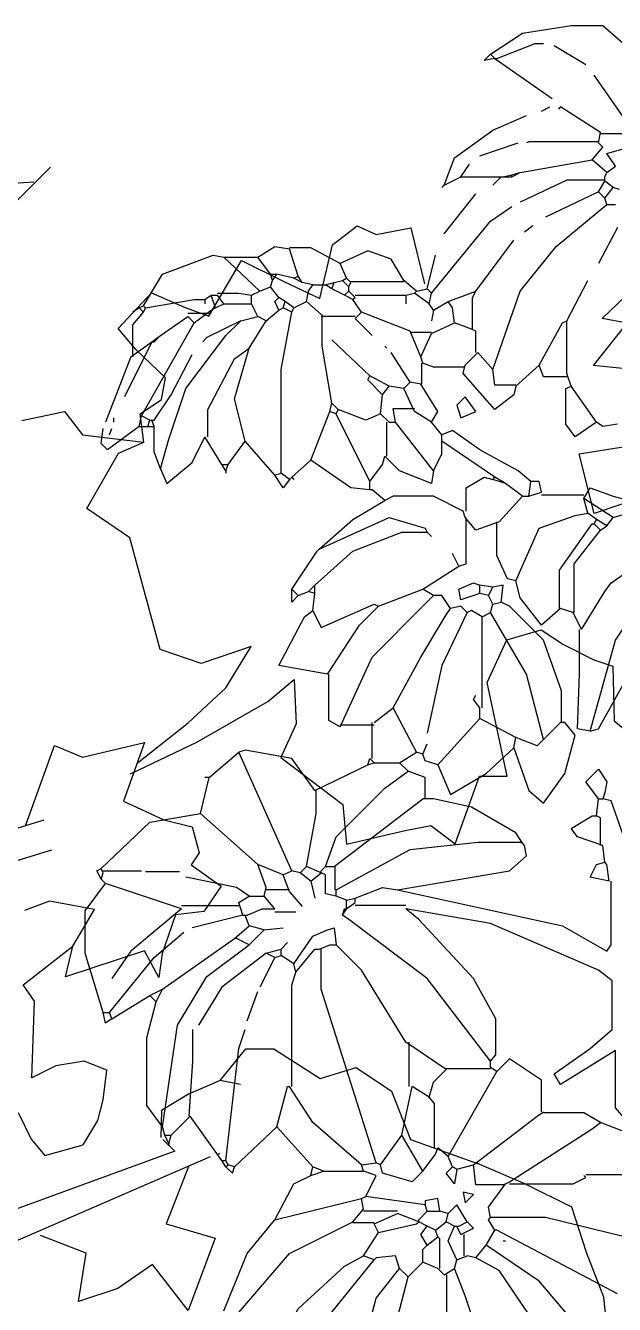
# Model space of a CAD drawing. Header units: metres. Extents: x 10 to 239, y 2 to 253.
# Drawn here: x 22.41 to 24.357, y 180.342 to 184.573 of the extents above; entities that cross this region are included whole.
import ezdxf

# ---------------------------------------------------------------- set-up
doc = ezdxf.new("R2010")
doc.units = ezdxf.units.M
doc.header["$MEASUREMENT"] = 0
doc.layers.add('bloques ARBOLES', color=7, linetype='Continuous', true_color=0xb8d897)

# ---------------------------------------------------------------- blocks, each defined once
blk = doc.blocks.new('A$C1A515F75')
at = {"linetype": 'Continuous'}
for points in [[(682, 2016.7), (654.5, 2035), (612.3, 2041.4), (584.8, 2041.4), (564.7, 2024)], [(599.5, 2007.5), (627, 2024)], [(676.5, 2013), (643.5, 2025.9), (636.2, 2025.9)], [(678.3, 2013), (628.8, 1978.2)], [(678.3, 2013), (676.5, 2013)], [(678.3, 2013), (682, 2016.7)], [(678.3, 2013), (687.5, 2011.2), (682, 2016.7)], [(559.2, 1950.7), (592.2, 1998.4)], [(586.7, 1948.9), (621.5, 1970.9), (623.3, 1969)], [(638, 1967.2), (630.7, 1970.9)], [(722.3, 1903), (713.2, 1926.9), (680.1, 1950.7), (650.8, 1963.5)], [(586.7, 1947.9), (562.8, 1947.9), (559.2, 1950.7)], [(594, 1925), (584.8, 1936), (588.5, 1939.7)], [(588.5, 1939.7), (586.7, 1948.9)], [(588.5, 1940.6), (649, 1940.6), (650.8, 1939.7)], [(691.2, 1928.7), (658.2, 1939.7)], [(573.8, 1919.5), (581.2, 1930.5), (568.3, 1934.2), (553.7, 1926.9)], [(581.2, 1914), (573.8, 1919.5)], [(581.2, 1914), (594, 1925)], [(656.3, 1914), (594, 1925)], [(707.7, 1910.4), (700.3, 1921.4)], [(575.7, 1901.2), (583, 1906.7)], [(583, 1910.4), (581.2, 1914)], [(583, 1908.5), (583, 1910.4)], [(583, 1906.7), (583, 1908.5)], [(583, 1907.6), (616, 1907.6), (656.3, 1888.4)], [(588.5, 1897.5), (583, 1906.7)], [(663.7, 1910.4), (656.3, 1914)], [(663.7, 1912.2), (656.3, 1914)], [(671, 1910.4), (663.7, 1912.2)], [(663.7, 1910.4), (663.7, 1912.2)], [(671, 1910.4), (663.7, 1910.4)], [(672.8, 1910.4), (671, 1910.4)], [(707.7, 1910.4), (672.8, 1910.4)], [(672.8, 1910.4), (680.1, 1903)], [(722.3, 1903), (707.7, 1910.4)], [(570.2, 1899.4), (575.7, 1901.2)], [(583, 1892), (575.7, 1901.2)], [(583, 1892), (588.5, 1897.5)], [(588.5, 1897.5), (634.3, 1875.5)], [(722.3, 1860.9), (694.8, 1895.7)], [(722.3, 1903), (724.2, 1901.2)], [(581.2, 1886.5), (573.8, 1886.5)], [(581.2, 1886.5), (583, 1892)], [(680.1, 1743.5), (656.3, 1811.4), (625.2, 1849.9), (581.2, 1886.5)], [(733.3, 1809.5), (682, 1871.9), (663.7, 1884.7)], [(572, 1866.4), (588.5, 1835.2)], [(652.7, 1862.7), (645.3, 1868.2)], [(694.8, 1811.4), (661.8, 1855.4)], [(737, 1813.2), (729.7, 1842.5)], [(757.1, 1820.5), (768.2, 1838.9), (788.3, 1846.2), (812.2, 1835.2)], [(812.2, 1835.2), (837.8, 1848.9), (856.2, 1848.9)], [(848.8, 1824.2), (856.2, 1848)], [(883.7, 1840.7), (869, 1849.9), (856.2, 1848)], [(872.7, 1826), (883.7, 1840.7)], [(881.8, 1811.4), (913, 1840.7)], [(913, 1840.7), (883.7, 1840.7)], [(982.7, 1798.5), (966.2, 1826), (922.2, 1842.5), (913, 1840.7)], [(806.7, 1822.4), (812.2, 1835.2)], [(616, 1785.7), (597.7, 1820.5)], [(746.2, 1811.4), (757.1, 1820.5)], [(803, 1819.6), (757.1, 1819.6)], [(803, 1818.7), (806.7, 1822.4)], [(804.8, 1815), (803, 1818.7)], [(804.8, 1815), (810.3, 1820.5)], [(810.3, 1820.5), (806.7, 1822.4)], [(817.6, 1818.7), (810.3, 1820.5)], [(819.5, 1813.2), (817.6, 1818.7)], [(825, 1816.9), (817.6, 1818.7)], [(836, 1816.9), (845.2, 1818.7)], [(845.2, 1818.7), (848.8, 1824.2)], [(845.2, 1818.7), (852.5, 1822.4)], [(852.5, 1822.4), (848.8, 1824.2)], [(852.5, 1822.4), (867.2, 1826)], [(870.8, 1820.5), (867.2, 1826)], [(872.7, 1826), (867.2, 1826)], [(870.8, 1820.5), (872.7, 1826)], [(872.7, 1815), (870.8, 1820.5)], [(697.6, 1778.4), (697.6, 1805.9), (694.8, 1811.4)], [(718.7, 1802.2), (694.8, 1811.4)], [(733.3, 1809.5), (737, 1813.2)], [(735.2, 1800.4), (733.3, 1809.5)], [(735.2, 1800.4), (748, 1809.5)], [(746.2, 1811.4), (737, 1813.2)], [(748, 1809.5), (746.2, 1811.4)], [(755.3, 1807.7), (748, 1809.5)], [(799.3, 1807.7), (760.8, 1807.7), (755.3, 1807.7)], [(755.3, 1807.7), (755.3, 1800.4)], [(799.3, 1805.9), (804.8, 1811.4)], [(801.2, 1804), (808.5, 1807.7)], [(804.8, 1811.4), (804.8, 1815)], [(808.5, 1807.7), (804.8, 1811.4)], [(808.5, 1807.7), (819.5, 1813.2)], [(819.5, 1813.2), (825, 1816.9)], [(836, 1816.9), (825, 1816.9)], [(841.5, 1802.2), (839.7, 1811.4), (836, 1816.9)], [(865.3, 1805.9), (872.7, 1815)], [(881.8, 1811.4), (872.7, 1815)], [(889.2, 1807.7), (881.8, 1811.4)], [(918.5, 1809.5), (900.2, 1809.5), (889.2, 1807.7)], [(889.2, 1800.4), (889.2, 1807.7)], [(913, 1800.4), (918.5, 1807.7)], [(924, 1807.7), (918.5, 1807.7)], [(920.3, 1796.7), (924, 1807.7)], [(929.5, 1804), (924, 1807.7)], [(713.2, 1783.9), (715, 1796.7), (718.7, 1802.2)], [(731.5, 1794.9), (718.7, 1802.2)], [(731.5, 1794.9), (735.2, 1800.4)], [(793.8, 1793), (801.2, 1804)], [(801.2, 1804), (799.3, 1805.9)], [(828.7, 1791.2), (841.5, 1802.2)], [(852.5, 1796.7), (841.5, 1802.2)], [(852.5, 1796.7), (859.8, 1802.2)], [(854.3, 1793), (852.5, 1796.7)], [(854.3, 1793), (861.7, 1796.7)], [(859.8, 1802.2), (865.3, 1805.9)], [(861.7, 1796.7), (859.8, 1802.2)], [(865.3, 1794.9), (861.7, 1796.7)], [(865.3, 1794.9), (869, 1802.2), (865.3, 1805.9)], [(883.7, 1789.4), (889.2, 1800.4)], [(913, 1800.4), (889.2, 1800.4)], [(920.3, 1796.7), (913, 1800.4)], [(924, 1794.9), (920.3, 1796.7)], [(980.8, 1796.7), (938.7, 1804), (929.5, 1804)], [(929.5, 1804), (929.5, 1800.4)], [(980.8, 1796.7), (982.7, 1798.5)], [(982.7, 1793), (980.8, 1796.7)], [(986.3, 1796.7), (982.7, 1798.5)], [(982.7, 1793), (986.3, 1796.7)], [(986.3, 1796.7), (991.8, 1793)], [(616, 1739.9), (616, 1785.7)], [(639.8, 1747.2), (619.6, 1783.9), (616, 1785.7)], [(731.5, 1794.9), (733.3, 1785.7)], [(751.7, 1776.5), (793.8, 1793)], [(799.3, 1787.5), (784.7, 1772.9)], [(799.3, 1787.5), (793.8, 1793)], [(799.3, 1789.4), (828.7, 1789.4)], [(819.5, 1714.2), (827.8, 1763.7), (827.8, 1791.2)], [(863.5, 1653.7), (863.5, 1743.5), (854.3, 1793)], [(876.3, 1785.7), (865.3, 1794.9)], [(876.3, 1785.7), (883.7, 1789.4)], [(891, 1761.9), (876.3, 1785.7)], [(898.3, 1785.7), (883.7, 1789.4)], [(968, 1657.4), (960.7, 1683), (946, 1727), (911.2, 1772.9), (898.3, 1785.7)], [(898.3, 1785.7), (927.7, 1771), (931.3, 1767.4)], [(938.7, 1783.9), (924, 1794.9)], [(944.2, 1792.1), (924, 1792.1)], [(938.7, 1783.9), (944.2, 1789.4)], [(968, 1772.9), (944.2, 1789.4)], [(991.8, 1754.5), (991.8, 1782), (982.7, 1793)], [(694.8, 1758.2), (694.8, 1776.5), (698.5, 1778.4)], [(698.5, 1778.4), (713.2, 1783.9)], [(733.3, 1774.7), (713.2, 1783.9)], [(733.3, 1775.6), (751.7, 1775.6)], [(742.5, 1754.5), (733.3, 1774.7)], [(742.5, 1754.5), (751.7, 1776.5)], [(984.5, 1703.2), (938.7, 1783.9)], [(771.8, 1761.9), (773.7, 1763.7)], [(786.5, 1738), (819.5, 1769.2)], [(975.3, 1767.4), (968, 1772.9)], [(973.5, 1767.4), (968, 1772.9)], [(975.3, 1767.4), (973.5, 1767.4)], [(993.7, 1754.5), (975.3, 1767.4)], [(975.3, 1767.4), (999.2, 1719.7)], [(680.1, 1743.5), (693, 1758.2)], [(704, 1747.2), (693, 1758.2)], [(740.7, 1749), (742.5, 1754.5)], [(751.7, 1732.5), (768.2, 1758.2)], [(894.6, 1681.2), (903.8, 1717.9), (891, 1761.9)], [(926.8, 1684.9), (926.8, 1708.7), (903.8, 1752.7), (891, 1761.9)], [(973.5, 1699.5), (958.8, 1721.5), (940.5, 1756.4)], [(993.7, 1754.5), (1015.7, 1697.7)], [(616, 1737.1), (636.2, 1737.1), (639.8, 1747.2)], [(660, 1728.9), (639.8, 1747.2)], [(660, 1728.9), (661.8, 1721.5), (678.3, 1708.7), (705.8, 1739.9), (704, 1747.2)], [(660, 1729.8), (678.3, 1729.8), (680.1, 1743.5)], [(704, 1745.4), (731.5, 1745.4), (740.7, 1749)], [(741.6, 1730.7), (741.6, 1749)], [(612.3, 1728.9), (616, 1739.9)], [(733.3, 1697.7), (727.8, 1706.9), (742.5, 1730.7)], [(742.5, 1730.7), (751.7, 1732.5)], [(757.1, 1727), (751.7, 1732.5)], [(770, 1728.9), (786.5, 1738)], [(775.5, 1721.5), (788.3, 1734.4), (786.5, 1738)], [(590.3, 1697.7), (612.3, 1728.9)], [(590.3, 1697.7), (608.7, 1684.9), (616.9, 1695.9), (616.9, 1727), (612.3, 1728.9)], [(707.7, 1701.4), (694.8, 1706.9), (704, 1719.7), (711.3, 1712.4), (707.7, 1701.4)], [(748, 1706.9), (757.1, 1727)], [(757.1, 1727), (770, 1728.9)], [(775.5, 1721.5), (770, 1728.9)], [(777.3, 1705), (775.5, 1721.5)], [(733.3, 1697.7), (748, 1706.9)], [(764.5, 1697.7), (766.3, 1709.6), (748, 1709.6)], [(777.3, 1705), (790.2, 1699.5), (814, 1708.7)], [(814, 1708.7), (819.5, 1714.2)], [(815.8, 1705), (814, 1708.7)], [(815.8, 1705), (821.3, 1706.9)], [(821.3, 1706.9), (819.5, 1714.2)], [(837.8, 1664.7), (821.3, 1706.9)], [(572, 1695.9), (584.8, 1694), (590.3, 1697.7)], [(724.2, 1686.7), (733.3, 1697.7)], [(731.5, 1655.5), (764.5, 1697.7)], [(770, 1697.7), (764.5, 1697.7)], [(770, 1697.7), (777.3, 1705)], [(771.8, 1668.4), (771.8, 1697.7)], [(786.5, 1646.4), (815.8, 1705)], [(973.5, 1694), (975.3, 1699.5)], [(975.3, 1699.5), (973.5, 1699.5)], [(977.2, 1699.5), (975.3, 1699.5)], [(977.2, 1699.5), (984.5, 1703.2)], [(979, 1694), (977.2, 1699.5)], [(986.3, 1694), (984.5, 1703.2)], [(1008.3, 1697.7), (1008.3, 1701.4)], [(647.2, 1646.4), (658.2, 1655.5), (691.2, 1673.9), (715, 1690.4), (724.2, 1686.7)], [(724.2, 1681.2), (724.2, 1686.7)], [(914.8, 1661), (929.5, 1684.9)], [(968, 1657.4), (962.5, 1644.5), (940.5, 1662.9), (929.5, 1684.9)], [(968, 1657.4), (973.5, 1672), (973.5, 1694)], [(979, 1694), (973.5, 1694)], [(986.3, 1694), (979, 1694)], [(986.3, 1694), (1013.8, 1673.9), (1019.3, 1679.4), (1017.5, 1692.2)], [(1012, 1686.7), (1010.2, 1692.2)], [(678.3, 1650), (724.2, 1681.2)], [(731.5, 1655.5), (724.2, 1670.2), (724.2, 1681.2)], [(869, 1651.9), (894.6, 1681.2)], [(909.3, 1661), (894.6, 1681.2)], [(731.5, 1655.5), (733.3, 1644.5), (760.8, 1655.5), (773.7, 1668.4)], [(786.5, 1646.4), (775.5, 1661), (773.7, 1668.4)], [(786.5, 1639), (803, 1640.9), (837.8, 1664.7)], [(854.3, 1650), (837.8, 1664.7)], [(856.2, 1648.2), (863.5, 1653.7)], [(856.2, 1648.2), (861.7, 1640.9), (869, 1651.9)], [(869, 1651.9), (863.5, 1653.7)], [(911.2, 1655.5), (909.3, 1661)], [(914.8, 1661), (909.3, 1661)], [(911.2, 1655.5), (914.8, 1661)], [(911.2, 1655.5), (911.2, 1653.7)], [(601.3, 1631.7), (595.8, 1640.9), (575.7, 1633.5), (568.3, 1631.7)], [(638, 1637.2), (639.8, 1646.4), (647.2, 1646.4)], [(649, 1633.5), (647.2, 1646.4)], [(654.5, 1633.5), (669.2, 1644.5)], [(669.2, 1644.5), (678.3, 1650)], [(669.2, 1644.5), (680.1, 1648.2)], [(680.1, 1648.2), (678.3, 1650)], [(703.1, 1620.7), (703.1, 1640.9), (687.5, 1650), (680.1, 1648.2)], [(786.5, 1639), (786.5, 1646.4)], [(854.3, 1650), (852.5, 1648.2)], [(856.2, 1648.2), (854.3, 1650)], [(575.7, 1615.2), (601.3, 1631.7)], [(597.7, 1618.9), (601.3, 1631.7)], [(601.3, 1634.4), (638, 1634.4)], [(649, 1633.5), (638, 1637.2)], [(654.5, 1633.5), (649, 1633.5)], [(674.7, 1611.5), (654.5, 1633.5)], [(705.8, 1620.7), (731.5, 1633.5), (766.3, 1633.5), (773.7, 1629.9)], [(773.7, 1629.9), (784.7, 1639), (786.5, 1639)], [(830.5, 1587.7), (801.2, 1613.4), (773.7, 1629.9)], [(575.7, 1615.2), (562.8, 1618.9)], [(590.3, 1613.4), (597.7, 1618.9)], [(660, 1560.2), (639.8, 1606), (608.7, 1617), (597.7, 1618.9)], [(704, 1615.2), (705.8, 1620.7)], [(581.2, 1607.9), (575.7, 1615.2)], [(581.2, 1607.9), (590.3, 1613.4)], [(586.7, 1604.2), (581.2, 1607.9)], [(586.7, 1604.2), (592.2, 1609.7)], [(592.2, 1609.7), (590.3, 1613.4)], [(622.4, 1536.4), (622.4, 1569.4), (594, 1609.7), (592.2, 1609.7)], [(660, 1560.2), (667.3, 1562), (676.5, 1582.2), (676.5, 1611.5)], [(674.7, 1611.5), (694.8, 1604.2), (704, 1615.2)], [(709.5, 1573), (703.1, 1574.9), (703.1, 1615.2)], [(830.5, 1587.7), (770, 1615.2), (738.8, 1606), (737, 1602.4)], [(609.6, 1532.7), (609.6, 1574.9), (586.7, 1604.2)], [(737, 1602.4), (733.3, 1598.7)], [(834.2, 1556.5), (801.2, 1585.9), (759, 1602.4), (738.8, 1602.4), (737, 1602.4)], [(854.3, 1552.9), (832.3, 1585.9), (830.5, 1587.7)], [(709.5, 1573), (715, 1584)], [(595.8, 1430), (573.8, 1508.9), (548.2, 1547.4), (511.5, 1565.7), (506, 1565.7)], [(595.8, 1430), (588.5, 1431.9), (551.8, 1497.9), (540.8, 1529), (524.3, 1547.4), (506, 1562), (506, 1565.7)], [(577.5, 1558.4), (564.7, 1567.5)], [(577.5, 1558.4), (564.7, 1567.5)], [(740.7, 1552.9), (709.5, 1573)], [(583, 1551), (577.5, 1558.4)], [(583, 1551), (577.5, 1558.4)], [(621.5, 1536.4), (638, 1521.7), (656.3, 1545.5), (660, 1560.2)], [(672.8, 1541.9), (671, 1556.5), (680.1, 1554.7)], [(680.1, 1554.7), (691.2, 1556.5)], [(683.8, 1547.4), (680.1, 1554.7)], [(691.2, 1549.2), (707.7, 1543.7), (709.5, 1552.9), (696.7, 1558.4), (691.2, 1556.5)], [(691.2, 1549.2), (691.2, 1556.5)], [(731.5, 1547.4), (740.7, 1552.9)], [(779.2, 1538.2), (740.7, 1552.9)], [(834.2, 1549.2), (834.2, 1556.5)], [(839.7, 1551), (834.2, 1556.5)], [(848.8, 1547.4), (854.3, 1552.9)], [(848.8, 1547.4), (854.3, 1541.9), (854.3, 1552.9)], [(603.2, 1518), (583, 1551)], [(620.6, 1437.4), (620.6, 1464.9), (636.2, 1508.9), (665.5, 1538.2), (672.8, 1541.9)], [(680.1, 1540), (672.8, 1541.9)], [(680.1, 1540), (683.8, 1547.4)], [(683.8, 1547.4), (691.2, 1549.2)], [(716.8, 1536.4), (724.2, 1547.4), (731.5, 1547.4)], [(812.2, 1433.7), (784.7, 1494.2), (740.7, 1538.2), (731.5, 1547.4)], [(834.2, 1549.2), (839.7, 1551)], [(836, 1534.5), (834.2, 1549.2)], [(848.8, 1547.4), (839.7, 1551)], [(603.2, 1518), (610.5, 1532.7)], [(610.5, 1532.7), (621.5, 1536.4)], [(636.2, 1422.7), (650.8, 1479.5), (682, 1532.7)], [(682, 1532.7), (680.1, 1540)], [(689.3, 1529), (682, 1532.7)], [(689.3, 1529), (698.5, 1534.5), (702.2, 1532.7)], [(702.2, 1532.7), (707.7, 1538.2), (716.8, 1536.4)], [(702.2, 1532.7), (724.2, 1486.9), (737, 1428.2)], [(766.3, 1450.2), (742.5, 1494.2), (720.5, 1530.9), (716.8, 1536.4)], [(836, 1534.5), (828.7, 1519.9), (782.8, 1540), (779.2, 1538.2)], [(823.2, 1479.5), (795.7, 1521.7), (779.2, 1538.2)], [(823.2, 1479.5), (865.3, 1486.9), (843.3, 1529), (836, 1534.5)], [(689.3, 1450.2), (689.3, 1505.2), (689.3, 1529)], [(595.8, 1430), (606.8, 1431.9), (605, 1479.5), (605, 1518)], [(812.2, 1433.7), (822.2, 1439.2), (822.2, 1479.5)], [(691.2, 1450.2), (696.7, 1457.5), (694.8, 1461.2)], [(660, 1424.5), (691.2, 1441)], [(691.2, 1441), (691.2, 1450.2)], [(727.8, 1400.7), (691.2, 1441)], [(746.2, 1411.7), (766.3, 1450.2)], [(782.8, 1437.4), (766.3, 1450.2)], [(661.8, 1415.4), (649, 1378.7), (636.2, 1367.7), (617.8, 1393.4), (608.7, 1426.4), (617.8, 1437.4), (621.5, 1437.4)], [(636.2, 1422.7), (621.5, 1437.4)], [(812.2, 1435.5), (782.8, 1435.5)], [(784.7, 1406.2), (784.7, 1437.4)], [(636.2, 1422.7), (641.7, 1417.2), (660, 1424.5)], [(661.8, 1415.4), (660, 1424.5)], [(740.7, 1409.9), (737, 1419)], [(727.8, 1400.7), (716.8, 1375), (685.7, 1393.4), (661.8, 1415.4)], [(727.8, 1400.7), (738.8, 1404.4), (740.7, 1409.9)], [(740.7, 1409.9), (746.2, 1411.7)], [(760.8, 1402.5), (746.2, 1411.7)], [(834.2, 1378.7), (854.3, 1406.2), (894.6, 1413.5), (900.2, 1411.7)], [(854.3, 1309), (900.2, 1411.7)], [(925.8, 1389.7), (900.2, 1411.7)], [(588.5, 1371.4), (599.5, 1386), (588.5, 1397), (581.2, 1386), (583, 1376.9), (584.8, 1371.4)], [(753.5, 1395.2), (760.8, 1402.5)], [(782.8, 1402.5), (760.8, 1402.5)], [(782.8, 1402.5), (786.5, 1406.2)], [(788.3, 1400.7), (782.8, 1402.5)], [(788.3, 1400.7), (786.5, 1406.2)], [(834.2, 1378.7), (788.3, 1400.7)], [(738.8, 1371.4), (738.8, 1389.7), (753.5, 1395.2)], [(825, 1312.7), (815.8, 1338.4), (773.7, 1380.5), (753.5, 1395.2)], [(933.2, 1358.5), (925.8, 1389.7)], [(925.8, 1389.7), (929.5, 1389.7)], [(841.5, 1312.7), (833.2, 1358.5), (833.2, 1378.7)], [(566.5, 1338.4), (577.5, 1369.5), (584.8, 1371.4)], [(586.7, 1371.4), (584.8, 1371.4)], [(588.5, 1371.4), (586.7, 1371.4)], [(590.3, 1356.7), (588.5, 1371.4)], [(654.5, 1332.9), (660, 1342), (698.5, 1364), (731.5, 1371.4), (740.7, 1371.4)], [(817.6, 1312.7), (740.7, 1371.4)], [(584.8, 1331), (606.8, 1338.4), (612.3, 1345.7), (594, 1356.7), (590.3, 1356.7)], [(586.7, 1331), (586.7, 1354.9), (590.3, 1356.7)], [(883.7, 1314.5), (933.2, 1358.5)], [(1019.3, 1310.9), (977.2, 1351.2), (933.2, 1358.5)], [(583, 1316.4), (584.8, 1331)], [(762.7, 1292.5), (665.5, 1309), (650.8, 1321.9), (652.7, 1331), (654.5, 1332.9)], [(815.8, 1292.5), (751.7, 1327.4), (693, 1333.8), (654.5, 1333.8)], [(579.3, 1299.9), (595.8, 1303.5), (590.3, 1314.5), (583, 1316.4)], [(579.3, 1299.9), (581.2, 1314.5), (583, 1316.4)], [(816.7, 1292.5), (816.7, 1312.7)], [(825, 1312.7), (817.6, 1312.7)], [(828.7, 1309), (825, 1312.7)], [(828.7, 1307.2), (841.5, 1312.7)], [(828.7, 1307.2), (828.7, 1309)], [(847, 1307.2), (841.5, 1312.7)], [(847, 1307.2), (854.3, 1309)], [(861.7, 1305.4), (854.3, 1309)], [(861.7, 1305.4), (883.7, 1314.5)], [(876.3, 1294.4), (883.7, 1314.5)], [(951.5, 1308.1), (980.8, 1308.1)], [(1017.5, 1309), (984.5, 1309)], [(1017.5, 1307.2), (1019.3, 1310.9)], [(1019.3, 1301.7), (1023, 1309), (1019.3, 1310.9)], [(762.7, 1292.5), (619.6, 1261.4), (581.2, 1239.4), (577.5, 1244.9), (577.5, 1299.9)], [(815.8, 1287), (825, 1288.9), (825, 1305.4), (828.7, 1307.2)], [(837.8, 1299.9), (828.7, 1307.2)], [(837.8, 1299.9), (834.2, 1285.2)], [(837.8, 1299.9), (847, 1307.2)], [(856.2, 1290.7), (861.7, 1305.4)], [(891, 1287), (902, 1294.4), (946, 1303.5)], [(949.7, 1276), (1015.7, 1298)], [(1015.7, 1298), (1019.3, 1301.7)], [(1017.5, 1186.2), (1033.1, 1237.5), (1033.1, 1274.2), (1015.7, 1298)], [(1019.3, 1301.7), (1017.5, 1307.2)], [(799.3, 1285.2), (775.5, 1294.4), (762.7, 1292.5)], [(806.7, 1283.4), (815.8, 1287)], [(815.8, 1287), (815.8, 1292.5)], [(856.2, 1290.7), (845.2, 1277.9)], [(856.2, 1292.5), (876.3, 1292.5)], [(869, 1276), (878.2, 1287)], [(878.2, 1287), (876.3, 1294.4)], [(891, 1287), (878.2, 1287)], [(900.2, 1281.5), (891, 1287)], [(562.8, 1090.9), (573.8, 1103.7), (573.8, 1153.2), (621.5, 1123.9), (627, 1133), (595.8, 1155), (576.6, 1171.5), (576.6, 1213.7), (588.5, 1222.9), (682, 1263.2), (755.3, 1276)], [(682, 1144), (677.4, 1149.5), (677.4, 1180.7), (696.7, 1215.5), (744.3, 1266.9), (755.3, 1276)], [(755.3, 1278.8), (799.3, 1278.8)], [(799.3, 1281.5), (799.3, 1285.2)], [(806.7, 1283.4), (799.3, 1285.2)], [(806.7, 1276), (799.3, 1281.5)], [(806.7, 1276), (806.7, 1283.4)], [(810.3, 1270.5), (808.5, 1276), (806.7, 1276)], [(810.3, 1270.5), (806.7, 1276)], [(892.8, 1270.5), (880, 1276), (869, 1276)], [(896.5, 1270.5), (900.2, 1281.5)], [(949.7, 1278.8), (900.2, 1278.8)], [(949.7, 1276), (993.7, 1239.4), (1010.2, 1215.5)], [(682, 1144), (737, 1215.5), (804.8, 1266.9), (810.3, 1270.5)], [(869, 1273.3), (850.7, 1273.3)], [(891, 1261.4), (894.6, 1270.5)], [(894.6, 1270.5), (892.8, 1270.5)], [(896.5, 1270.5), (894.6, 1270.5)], [(896.5, 1270.5), (940.5, 1259.5)], [(852.5, 1228.4), (836, 1252.2), (823.2, 1257.7), (817.6, 1259.5), (815.8, 1244.9)], [(878.2, 1257.7), (861.7, 1259.5)], [(878.2, 1257.7), (891, 1261.4)], [(891, 1244.9), (878.2, 1257.7)], [(903.8, 1250.4), (891, 1261.4)], [(1012, 1186.2), (973.5, 1233.9), (947.8, 1255.9)], [(755.3, 1160.5), (793.8, 1222.9), (815.8, 1244.9)], [(830.5, 1241.2), (821.3, 1244.9), (815.8, 1244.9)], [(863.5, 1241.2), (858, 1246.7)], [(891, 1244.9), (902, 1250.4), (903.8, 1250.4)], [(966.2, 1087.2), (953.3, 1175.2), (927.7, 1217.4), (891, 1244.9)], [(966.2, 1206.4), (903.8, 1250.4)], [(781, 1056), (828.7, 1206.4), (828.7, 1241.2)], [(850.7, 1221), (834.2, 1241.2), (830.5, 1241.2)], [(852.5, 1228.4), (863.5, 1235.7)], [(863.5, 1235.7), (863.5, 1241.2)], [(876.3, 1237.5), (863.5, 1241.2)], [(869, 1233.9), (863.5, 1235.7)], [(869, 1233.9), (876.3, 1237.5)], [(869, 1233.9), (881.8, 1208.2)], [(876.3, 1237.5), (914.8, 1208.2), (935, 1175.2)], [(850.7, 1221), (852.5, 1228.4)], [(854.3, 1122), (854.3, 1210), (850.7, 1221)], [(892.8, 1178.9), (883.7, 1204.5)], [(971.7, 1195.4), (966.2, 1206.4)], [(977.2, 1200.9), (966.2, 1206.4)], [(971.7, 1195.4), (977.2, 1200.9)], [(1010.2, 1180.7), (977.2, 1200.9)], [(966.2, 1087.2), (979.9, 1105.5), (979.9, 1164.2), (971.7, 1195.4)], [(1010.2, 1180.7), (1012, 1186.2)], [(1010.2, 1180.7), (1015.7, 1177), (1017.5, 1186.2)], [(1017.5, 1186.2), (1012, 1186.2)], [(911.2, 1057.9), (900.2, 1155), (894.6, 1171.5)], [(943.2, 1096.4), (940, 1144), (940, 1171.5)], [(720.5, 1136.7), (755.3, 1160.5)], [(752.6, 1122), (752.6, 1160.5)], [(638, 1100), (638, 1127.5), (665.5, 1145.9), (676.5, 1134.9)], [(682, 1138.5), (682, 1144)], [(676.5, 1134.9), (682, 1138.5)], [(718.7, 1061.5), (676.5, 1134.9)], [(720.5, 1137.6), (682, 1137.6)], [(735.2, 1112.9), (731.5, 1125.7), (720.5, 1136.7)], [(735.2, 1112.9), (749.8, 1122)], [(759, 1079.9), (749.8, 1122)], [(793.8, 1054.2), (836, 1090.9), (856.2, 1122)], [(867.2, 1087.2), (858, 1122), (856.2, 1122)], [(730.6, 1068.9), (730.6, 1107.4), (735.2, 1112.9)], [(586.7, 1090.9), (601.3, 1099.1), (636.2, 1099.1)], [(696.7, 1054.2), (641.7, 1096.4), (636.2, 1100)], [(568.3, 1083.5), (586.7, 1090.9)], [(665.5, 1039.5), (594, 1085.4), (586.7, 1090.9)], [(836, 1052.4), (867.2, 1087.2)], [(903.8, 1052.4), (867.2, 1087.2)], [(914.8, 1057.9), (942.3, 1096.4)], [(958.8, 1079.9), (942.3, 1096.4)], [(964.3, 1079.9), (966.2, 1087.2)], [(740.7, 1048.7), (759, 1079.9)], [(777.3, 1054.2), (759, 1079.9)], [(960.7, 1072.5), (958.8, 1079.9)], [(964.3, 1079.9), (958.8, 1079.9)], [(960.7, 1072.5), (964.3, 1079.9)], [(718.7, 1061.5), (727.8, 1068.9)], [(740.7, 1048.7), (729.7, 1063.4), (727.8, 1068.9)], [(960.7, 1072.5), (960.7, 1070.7)], [(669.2, 1036.8), (694.8, 1036.8), (696.7, 1054.2)], [(711.3, 1050.5), (696.7, 1054.2)], [(715, 1052.4), (718.7, 1061.5)], [(740.7, 1048.7), (749.8, 1039.5), (775.5, 1046.9), (777.3, 1054.2)], [(777.3, 1054.2), (781, 1056)], [(793.8, 1054.2), (781, 1056)], [(792, 1048.7), (793.8, 1054.2)], [(903.8, 1052.4), (909.3, 1054.2)], [(909.3, 1054.2), (911.2, 1057.9)], [(911.2, 1052.4), (909.3, 1054.2)], [(911.2, 1052.4), (914.8, 1057.9)], [(914.8, 1057.9), (911.2, 1057.9)], [(599.5, 1045.9), (568.3, 1045.9)], [(599.5, 1043.2), (601.3, 1045)], [(665.5, 1037.7), (610.5, 1037.7), (599.5, 1043.2)], [(711.3, 1050.5), (715, 1052.4)], [(711.3, 1050.5), (713.2, 1037.7), (720.5, 1046.9), (715, 1052.4)], [(790.2, 1026.7), (781, 1045), (792, 1048.7)], [(826.8, 1048.7), (792, 1048.7)], [(826.8, 1048.7), (836, 1052.4)], [(837.8, 1045), (826.8, 1048.7)], [(837.8, 1045), (836, 1052.4)], [(869, 1006.5), (852.5, 1037.7), (837.8, 1045)], [(911.2, 1052.4), (905.7, 1046.9), (903.8, 1052.4)], [(669.2, 1037.7), (665.5, 1039.5)], [(682, 1008.4), (683.8, 1017.5), (669.2, 1037.7)], [(704, 1021.2), (696.7, 1028.5), (705.8, 1030.4), (704, 1021.2)], [(726, 1013.9), (727.8, 1024.9), (738.8, 1023), (738.8, 1019.4)], [(738.8, 1019.4), (790.2, 1026.7)], [(793.8, 1024.9), (790.2, 1026.7)], [(792, 1015.7), (793.8, 1024.9)], [(869, 1006.5), (793.8, 1024.9)], [(702.2, 1004.7), (711.3, 1019.4), (718.7, 1012)], [(718.7, 1012), (726, 1013.9)], [(720.5, 1004.7), (718.7, 1012)], [(737, 1013.9), (726, 1013.9)], [(737, 1013.9), (738.8, 1019.4)], [(744.3, 1006.5), (737, 1013.9)], [(744.3, 1004.7), (762.7, 1012)], [(762.7, 1013.9), (792, 1013.9)], [(782.8, 1002.9), (762.7, 1012)], [(801.2, 1004.7), (792, 1015.7)], [(498.7, 975.4), (634.3, 1008.4), (682, 1008.4)], [(678.3, 997.4), (683.8, 1006.5), (682, 1008.4)], [(707.7, 993.7), (696.7, 999.2), (702.2, 1004.7)], [(709.5, 1001), (702.2, 1004.7)], [(707.7, 993.7), (711.3, 1001)], [(711.3, 1001), (709.5, 1001)], [(711.3, 971.7), (718.7, 988.2), (713.2, 1001)], [(713.2, 1001), (711.3, 1001)], [(713.2, 1001), (720.5, 1004.7)], [(729.7, 997.4), (720.5, 1004.7)], [(729.7, 997.4), (737, 1001)], [(737, 1001), (744.3, 1004.7)], [(737, 984.5), (742.5, 993.7), (737, 1001)], [(744.3, 1004.7), (744.3, 1006.5)], [(779.2, 995.5), (746.2, 1002.9), (744.3, 1004.7)], [(779.2, 995.5), (782.8, 1002.9)], [(782.8, 1003.8), (801.2, 1003.8)], [(902, 924), (856.2, 977.2), (801.2, 1004.7)], [(913, 927.7), (892.8, 977.2), (869, 1006.5)], [(572, 942.4), (676.5, 997.4), (678.3, 997.4)], [(671, 988.2), (669.2, 988.2)], [(685.7, 984.5), (678.3, 997.4)], [(704.9, 975.4), (704.9, 993.7)], [(726, 964.4), (726, 990), (727.8, 991.9)], [(727.8, 991.9), (729.7, 997.4)], [(737, 984.5), (727.8, 991.9)], [(792, 975.4), (779.2, 995.5)], [(572, 847), (599.5, 905.7), (639.8, 953.4), (685.7, 984.5)], [(694.8, 973.5), (685.7, 984.5)], [(694.8, 973.5), (702.2, 975.4)], [(711.3, 971.7), (702.2, 975.4)], [(740.7, 969.9), (740.7, 980.9), (737, 984.5)], [(760.8, 964.4), (764.5, 975.4), (781, 973.5), (782.8, 971.7)], [(782.8, 971.7), (792, 975.4)], [(878.2, 870.9), (848.8, 929.5), (808.5, 966.2), (792, 975.4)], [(628.8, 843.4), (628.8, 894.7), (674.7, 962.5), (694.8, 973.5)], [(672.8, 777.4), (683.8, 880), (704, 940.5), (713.2, 964.4)], [(713.2, 964.4), (711.3, 971.7)], [(722.3, 958.9), (713.2, 964.4)], [(722.3, 958.9), (727.8, 964.4)], [(727.8, 964.4), (740.7, 969.9)], [(753.5, 957), (740.7, 969.9)], [(753.5, 957), (760.8, 964.4)], [(814, 826.9), (795.7, 883.7), (781, 938.7), (760.8, 964.4)], [(869, 826.9), (830.5, 913), (782.8, 971.7)], [(733.3, 815.9), (717.7, 858), (720, 927.7), (720, 958.9)], [(777.3, 786.5), (764.5, 914.9), (753.5, 957)]]:
    blk.add_lwpolyline(points, dxfattribs=at)
blk = doc.blocks.new('arbolote')
at = {"layer": 'bloques ARBOLES'}
for p, q in [((1.6265, 4.1501), (1.6225, 4.1504)), ((2.5393, 4.0606), (2.3979, 4.1211)), ((2.6799, 3.9902), (2.5393, 4.0606)), ((2.7244, 3.8541), (2.6799, 3.9902)), ((2.776, 3.7203), (2.7244, 3.8541)), ((2.7933, 3.5555), (2.776, 3.7203))]:
    blk.add_line(p, q, dxfattribs=at)
for points in [[(1.3582, 5.2888), (1.5573, 5.3838), (1.7696, 5.5057), (1.8488, 5.5718), (1.8547, 5.4389), (1.8085, 5.3381), (1.995, 5.1972), (2.006, 5.0778), (2.1808, 5.1191), (2.2586, 5.1335), (2.3308, 5.0788), (2.4034, 5.2819), (2.487, 5.2819), (2.4266, 5.5628), (2.486, 5.6904), (2.589, 5.7197), (2.6551, 5.6764), (2.7459, 5.63), (2.8031, 5.6113), (2.8075, 5.4476), (2.9249, 5.3503)], [(2.898, 6.1194), (2.7474, 6.0691), (2.7024, 6.2471), (2.872, 6.2749)], [(2.9388, 6.4924), (2.7453, 6.5124), (2.8464, 6.6395), (2.7708, 6.6527), (2.9828, 6.8553)], [(0.9777, 7.0562), (1.0689, 7.0626)], [(0.5805, 5.8724), (0.5892, 6.0984), (0.6413, 6.6286), (1.119, 7.1066)], [(1.0336, 6.3474), (1.1613, 6.3747), (1.2153, 6.3045), (1.3227, 6.2916), (1.3987, 6.2823), (1.3877, 6.3669), (1.4511, 6.4105), (1.4634, 6.4752), (1.3758, 6.5591), (1.3213, 6.6234), (1.4217, 6.7296), (1.5227, 6.6864), (1.5932, 6.6596), (1.6907, 6.8268), (1.8179, 6.7635), (1.9253, 6.7128), (1.9635, 6.874), (2.0379, 6.9305), (2.0946, 6.9049), (2.1978, 6.9243), (2.2396, 6.7565)], [(1.3783, 5.3202), (1.5312, 5.4418), (1.6445, 5.5469), (1.7204, 5.6701), (1.5699, 5.6198), (1.4478, 5.6608), (1.357, 5.996), (1.2278, 6.0834), (1.3223, 6.2498), (1.3987, 6.2823)], [(1.0987, 5.1499), (0.8198, 5.0644), (0.6488, 5.0686), (0.5881, 5.2131), (0.5583, 5.4036)], [(1.0442, 5.1332), (1.1312, 5.3733), (1.2149, 5.3385), (1.4009, 5.3828), (1.3375, 5.2068), (1.4584, 5.151), (1.5433, 5.13), (1.5647, 5.0516), (1.5408, 5.0157), (1.63, 4.9522)], [(1.1222, 5.0603), (0.972, 5.014), (0.7565, 4.9372), (0.6515, 4.8483), (0.594, 4.7487)], [(1.0222, 4.2738), (1.0614, 4.1939), (1.1022, 4.1447), (1.2174, 4.177), (1.2613, 4.2501), (1.2773, 4.3115), (1.2877, 4.4012), (1.2202, 4.4278), (1.1354, 4.4139), (1.0627, 4.3781), (1.0708, 4.6074), (1.0369, 4.6561), (1.186, 4.7722), (1.2509, 4.8823), (1.1165, 4.9074), (1.0414, 4.8788)], [(1.6302, 4.9525), (1.578, 4.8762), (1.4935, 4.8662), (1.4531, 4.7501), (1.4431, 4.6782), (1.401, 4.7584), (1.1644, 4.6804), (1.186, 4.7722)], [(1.6268, 4.3702), (1.7043, 4.4644), (1.7879, 4.4644), (1.927, 4.3762), (2.0343, 4.4091), (2.14, 4.3377), (2.1977, 4.1934), (2.3979, 4.1211)], [(1.6885, 4.3581), (1.6268, 4.3702), (1.5327, 4.3292), (1.452, 4.2801), (1.4493, 4.1996)], [(1.4557, 4.1934), (1.4917, 4.1583)], [(0.8648, 3.3933), (0.8038, 3.1028), (0.6721, 2.8597), (0.4385, 2.4807), (0.4686, 3.012), (0.5491, 3.5631), (0.6062, 3.7117), (1.5979, 4.1425)], [(1.4917, 4.1583), (0.5591, 3.8172), (0.5433, 4.1671)], [(1.5329, 4.1142), (1.4657, 3.9403), (1.6125, 3.8973), (1.5318, 3.6809), (1.4247, 3.8182), (1.3212, 3.7471), (1.2025, 3.7082), (1.2254, 3.8527), (1.0893, 3.9058)]]:
    blk.add_lwpolyline(points, dxfattribs=at)

msp = doc.modelspace()

# ---------------------------------------------------------------- block references
at = {"xscale": 1.104233309032171, "yscale": 1.104233309032171, "zscale": 1.104233309032171}
msp.add_blockref('arbolote', (21.2568, 176.25776), dxfattribs=at)
at = {"layer": 'bloques ARBOLES', "xscale": -0.003817786921168503, "yscale": 0.003817786921168503, "zscale": 0.003817786921168503}
msp.add_blockref('A$C1A515F75', (26.55164, 176.77958, 1.25377), dxfattribs=at)

doc.saveas('drawing.dxf')
